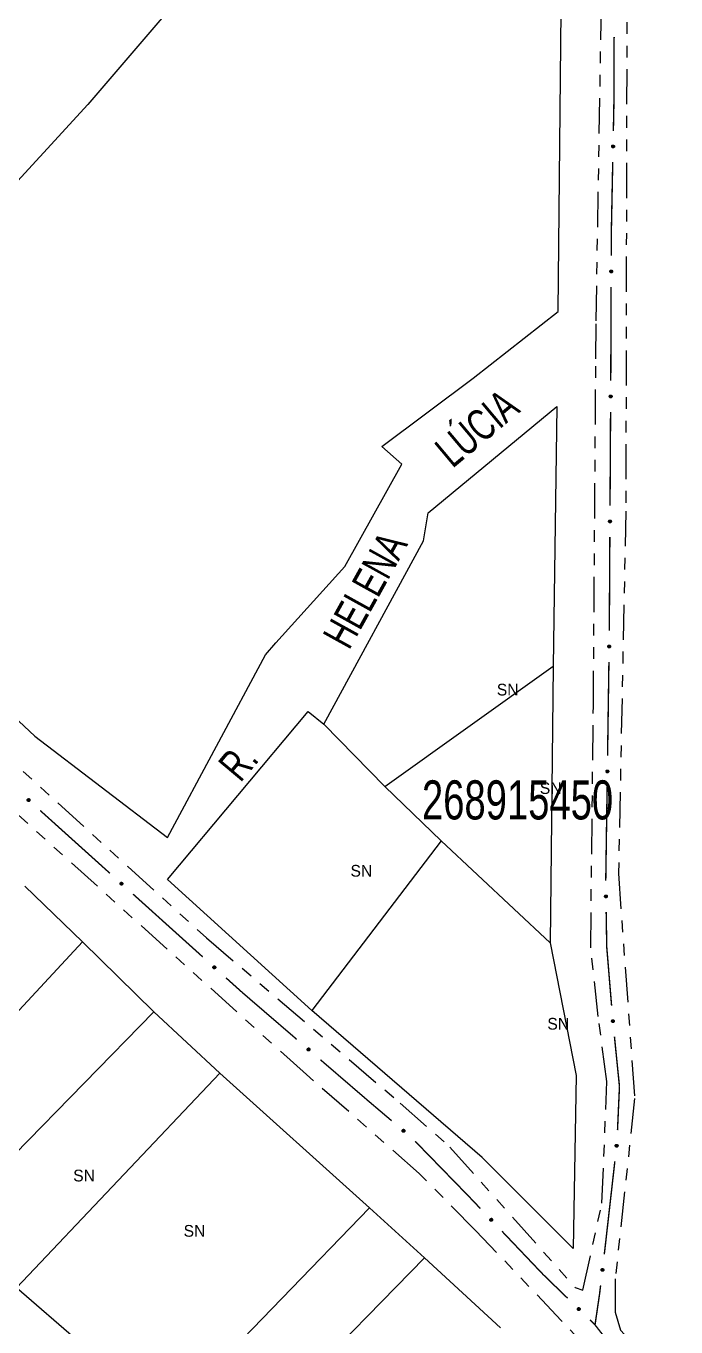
# Model space of a CAD drawing. Extents: x 207981 to 210201, y 4876477 to 4878908.
# Drawn here: x 208977.6 to 209060.8, y 4877915.5 to 4878082 of the extents above; entities that cross this region are included whole.
import ezdxf
from ezdxf.enums import TextEntityAlignment as Align

# ---------------------------------------------------------------- set-up
doc = ezdxf.new("R2010")
doc.units = 0
doc.header["$LTSCALE"] = 1.5
doc.header["$MEASUREMENT"] = 0
doc.linetypes.add('TRACO_25', pattern=[8, 3, -1, 1, -1, 1, -1])
for name, color, linetype in [('CD_MALHA_LOTES', 7, 'CONTINUOUS'), ('CD_TXT_QUADRA', 255, 'CONTINUOUS'), ('RU-QUADRA', 210, 'CONTINUOUS'), ('SV-EIXO-RUA-N-PAV', 6, 'CONTINUOUS'), ('SV-RUA-NAO-PAV', 7, 'CONTINUOUS'), ('SV-TXT-RUA-N-PAV', 7, 'CONTINUOUS'), ('Th_NmrPort', 1, 'CONTINUOUS')]:
    doc.layers.add(name, color=color, linetype=linetype)
doc.styles.add('ARIAL', font='ARIAL.SHX')

msp = doc.modelspace()

# ---------------------------------------------------------------- linework, layer by layer
at = {"layer": 'CD_MALHA_LOTES', "linetype": 'Continuous', "flags": 128}
for points in [[(209029.097044, 4878019.731572), (209045.540853, 4878033.322117)], [(209045.540853, 4878033.322117), (209045.090338, 4878000.096612)], [(209028.496357, 4878016.127449), (209029.097044, 4878019.731572)], [(209015.731756, 4877992.66311), (209028.496357, 4878016.127449)], [(209023.540688, 4877984.704006), (209045.090338, 4878000.096612)], [(209045.090338, 4878000.096612), (209044.714908, 4877964.693617)], [(208995.721367, 4877972.802893), (209013.704437, 4877994.277456)], [(209013.704437, 4877994.277456), (209015.731756, 4877992.66311)], [(209023.540688, 4877984.704006), (209015.731756, 4877992.66311)], [(209023.540688, 4877984.704006), (209030.748933, 4877977.758561)], [(209030.748933, 4877977.758561), (209014.192495, 4877956.021197)], [(209044.714908, 4877964.693617), (209030.748933, 4877977.758561)], [(208977.469169, 4877971.952556), (208984.859466, 4877964.793206)], [(209014.192495, 4877956.021197), (208995.721367, 4877972.802893)], [(208958.300586, 4877936.213542), (208984.859466, 4877964.793206)], [(208984.859466, 4877964.793206), (208993.981864, 4877955.844018)], [(209044.714908, 4877964.693617), (209048.018687, 4877947.724207)], [(208967.192037, 4877928.476824), (208993.981864, 4877955.844018)], [(208993.981864, 4877955.844018), (209002.411422, 4877947.991828)], [(209047.643258, 4877925.57387), (209036.004945, 4877937.212183), (209014.192495, 4877956.021197)], [(209002.411422, 4877947.991828), (208976.412946, 4877920.507671)], [(209002.411422, 4877947.991828), (209021.59504, 4877930.783479)], [(209048.018687, 4877947.724207), (209047.643258, 4877925.57387)], [(208995.103778, 4877904.354155), (208999.128319, 4877907.556466), (209021.59504, 4877930.783479)], [(209021.59504, 4877930.783479), (209028.600397, 4877924.361902)], [(209002.579622, 4877897.893171), (209012.184401, 4877907.556294), (209028.600397, 4877924.361902)], [(209028.600397, 4877924.361902), (209038.330059, 4877915.410613)], [(208984.388961, 4877913.614415), (208976.412946, 4877920.507671)]]:
    msp.add_lwpolyline(points, dxfattribs=at)
at = {"layer": 'RU-QUADRA', "linetype": 'Continuous', "flags": 128}
for points in [[(209034.710451, 4878131.411255), (209008.014414, 4878097.774294), (209004.203863, 4878094.478996), (208995.259212, 4878083.355545), (208985.532027, 4878072.008306), (208973.187206, 4878058.587853), (208965.253882, 4878050.326718), (208940.812497, 4878026.614502), (208962.477504, 4878006.318376), (208978.726088, 4877991.12131), (208995.735186, 4877978.181443), (209008.265995, 4878001.533491), (209009.587908, 4878003.102128), (209018.419409, 4878012.851438), (209025.707871, 4878025.93689), (209023.145094, 4878028.221), (209034.857508, 4878036.984071), (209045.720746, 4878045.492379), (209046.265666, 4878101.143647), (209046.46581, 4878121.58382)], [(209045.540853, 4878033.322117), (209045.090338, 4878000.096612), (209044.714908, 4877964.693617), (209048.018687, 4877947.724207), (209047.643258, 4877925.57387), (209036.004945, 4877937.212183), (209014.192495, 4877956.021197), (208995.721367, 4877972.802893), (209013.704437, 4877994.277456), (209015.731756, 4877992.66311), (209028.496357, 4878016.127449), (209029.097044, 4878019.731572)]]:
    msp.add_lwpolyline(points, close=True, dxfattribs=at)
msp.add_lwpolyline([(209038.330059, 4877915.410613), (209028.600397, 4877924.361902), (209021.59504, 4877930.783479), (209002.411422, 4877947.991828), (208993.981864, 4877955.844018), (208984.859466, 4877964.793206), (208977.469169, 4877971.952556)], dxfattribs=at)
at = {"layer": 'SV-EIXO-RUA-N-PAV', "const_width": 0.18}
for points in [[(209052.882743, 4878080.619486), (209052.85137, 4878072.619548)], [(209052.848348, 4878071.8488), (209052.783776, 4878068.620199)], [(209052.85137, 4878072.619548), (209052.848348, 4878071.8488)], [(209052.703792, 4878064.620999), (209052.523828, 4878055.622799)], [(209052.522408, 4878055.551833), (209052.5116, 4878052.622833)], [(209052.523828, 4878055.622799), (209052.522408, 4878055.551833)], [(209052.49684, 4878048.62286), (209052.45994, 4878038.622928)], [(209052.45994, 4878038.622928), (209052.45722, 4878037.885921)], [(209052.45722, 4878037.885921), (209052.449976, 4878036.622954)], [(209052.427032, 4878032.62302), (209052.358199, 4878020.623217)], [(209052.335255, 4878016.623283), (209052.266423, 4878004.62348)], [(209052.215827, 4878000.623825), (209052.042291, 4877988.62508)], [(209051.984446, 4877984.625498), (209051.81091, 4877972.626753)], [(208985.867813, 4877975.827071), (208979.430056, 4877981.625051)], [(208986.117611, 4877975.602044), (208985.867813, 4877975.827071)], [(208988.346561, 4877973.594115), (208986.117611, 4877975.602044)], [(209000.234299, 4877962.885161), (208991.318496, 4877970.916877)], [(209051.86364, 4877968.627264), (209051.928148, 4877964.627784)], [(209051.928148, 4877964.627784), (209051.935718, 4877964.158443)], [(209051.935718, 4877964.158443), (209052.556816, 4877956.653502)], [(209005.261204, 4877958.356722), (209003.206234, 4877960.207923)], [(209005.438691, 4877958.203976), (209005.261204, 4877958.356722)], [(209012.260313, 4877952.333247), (209005.438691, 4877958.203976)], [(209052.923123, 4877952.67047), (209053.524727, 4877946.700707)], [(209021.395201, 4877944.471707), (209015.292146, 4877949.724034)], [(209053.565414, 4877946.296967), (209053.313678, 4877940.708418)], [(209053.524727, 4877946.700707), (209053.565414, 4877946.296967)], [(209022.117957, 4877943.858205), (209021.395201, 4877944.471707)], [(209024.405087, 4877941.916804), (209022.117957, 4877943.858205)], [(209034.237211, 4877932.281575), (209027.416093, 4877939.287048)], [(209052.974796, 4877936.725035), (209051.848994, 4877926.788609)], [(209034.390399, 4877932.120545), (209034.237211, 4877932.281575)], [(209035.768887, 4877930.671486), (209034.390399, 4877932.120545)], [(209043.787234, 4877922.242644), (209038.525863, 4877927.773369)], [(209051.740154, 4877925.827976), (209051.618791, 4877924.801907)], [(209051.848994, 4877926.788609), (209051.740154, 4877925.827976)], [(209044.050198, 4877921.987414), (209043.787234, 4877922.242644)], [(209046.920521, 4877919.201513), (209044.050198, 4877921.987414)], [(209051.148948, 4877920.829597), (209051.031487, 4877919.83652)], [(209051.023087, 4877919.765505), (209050.449682, 4877915.879087)], [(209051.031487, 4877919.83652), (209051.023087, 4877919.765505)], [(209050.436397, 4877915.789045), (209049.790843, 4877916.415611)], [(209050.449682, 4877915.879087), (209050.436397, 4877915.789045)], [(209050.497884, 4877915.709707), (209050.436397, 4877915.789045)], [(209052.45722, 4877913.18153), (209050.497884, 4877915.709707)]]:
    msp.add_lwpolyline(points, dxfattribs=at)
at = {"layer": 'SV-EIXO-RUA-N-PAV'}
for points in [[(209052.856715, 4878066.76205), (209052.891097, 4878066.727265), (209052.913533, 4878066.690339), (209052.923381, 4878066.654155), (209052.923746, 4878066.619911), (209052.920174, 4878066.584835), (209052.908771, 4878066.550267), (209052.887615, 4878066.514702), (209052.852964, 4878066.479968), (209052.813626, 4878066.459471), (209052.778668, 4878066.447918), (209052.742982, 4878066.445481), (209052.708966, 4878066.449522), (209052.67345, 4878066.462554), (209052.637618, 4878066.484345), (209052.603535, 4878066.520034), (209052.581788, 4878066.556386), (209052.573181, 4878066.591635), (209052.570958, 4878066.627527), (209052.575034, 4878066.663293), (209052.586424, 4878066.697162), (209052.608429, 4878066.733199), (209052.644099, 4878066.766372), (209052.680108, 4878066.788477), (209052.715227, 4878066.797576), (209052.750612, 4878066.798969), (209052.785836, 4878066.795814), (209052.821063, 4878066.785797), (209052.856715, 4878066.76205)], [(209052.61483, 4878050.76612), (209052.649774, 4878050.7319), (209052.672809, 4878050.695345), (209052.683247, 4878050.659326), (209052.68417, 4878050.625093), (209052.681171, 4878050.589964), (209052.670332, 4878050.555213), (209052.64976, 4878050.519309), (209052.615679, 4878050.484015), (209052.576681, 4878050.462878), (209052.541916, 4878050.450757), (209052.506275, 4878050.447738), (209052.472197, 4878050.451224), (209052.436473, 4878050.463676), (209052.400291, 4878050.484879), (209052.36563, 4878050.520007), (209052.343293, 4878050.556), (209052.334112, 4878050.591104), (209052.331305, 4878050.626955), (209052.334797, 4878050.662782), (209052.345633, 4878050.696832), (209052.367047, 4878050.733224), (209052.402172, 4878050.766974), (209052.437816, 4878050.789663), (209052.472782, 4878050.799334), (209052.508139, 4878050.801304), (209052.54341, 4878050.798723), (209052.578795, 4878050.789283), (209052.61483, 4878050.76612)], [(209052.549407, 4878034.766033), (209052.584281, 4878034.731743), (209052.607241, 4878034.69514), (209052.617604, 4878034.6591), (209052.618458, 4878034.624865), (209052.615387, 4878034.589742), (209052.604477, 4878034.555014), (209052.583831, 4878034.519152), (209052.549679, 4878034.483927), (209052.510637, 4878034.462871), (209052.475847, 4878034.45082), (209052.4402, 4878034.447875), (209052.40613, 4878034.45143), (209052.370431, 4878034.463955), (209052.334292, 4878034.485233), (209052.299704, 4878034.520432), (209052.27744, 4878034.55647), (209052.268331, 4878034.591593), (209052.265597, 4878034.627449), (209052.269163, 4878034.663269), (209052.280068, 4878034.697297), (209052.301557, 4878034.733645), (209052.336751, 4878034.767323), (209052.372441, 4878034.789939), (209052.407427, 4878034.799538), (209052.442788, 4878034.801436), (209052.478053, 4878034.798783), (209052.513419, 4878034.78927), (209052.549407, 4878034.766033)], [(209052.45763, 4878018.766297), (209052.492504, 4878018.732006), (209052.515464, 4878018.695404), (209052.525828, 4878018.659364), (209052.526681, 4878018.625128), (209052.52361, 4878018.590005), (209052.5127, 4878018.555277), (209052.492054, 4878018.519415), (209052.457902, 4878018.48419), (209052.41886, 4878018.463134), (209052.384071, 4878018.451083), (209052.348423, 4878018.448138), (209052.314353, 4878018.451693), (209052.278654, 4878018.464218), (209052.242516, 4878018.485496), (209052.207927, 4878018.520695), (209052.185663, 4878018.556733), (209052.176555, 4878018.591856), (209052.17382, 4878018.627712), (209052.177386, 4878018.663532), (209052.188291, 4878018.69756), (209052.20978, 4878018.733908), (209052.244974, 4878018.767586), (209052.280664, 4878018.790202), (209052.31565, 4878018.799802), (209052.351011, 4878018.801699), (209052.386277, 4878018.799046), (209052.421643, 4878018.789533), (209052.45763, 4878018.766297)], [(209052.356896, 4878002.76569), (209052.391469, 4878002.731096), (209052.414109, 4878002.694295), (209052.424158, 4878002.658166), (209052.424713, 4878002.623924), (209052.421335, 4878002.588829), (209052.410123, 4878002.554198), (209052.389165, 4878002.518517), (209052.354706, 4878002.483592), (209052.315483, 4878002.462877), (209052.280589, 4878002.45113), (209052.244917, 4878002.448496), (209052.210879, 4878002.452349), (209052.175291, 4878002.465185), (209052.13934, 4878002.486777), (209052.10506, 4878002.522276), (209052.083111, 4878002.558507), (209052.074309, 4878002.593708), (209052.071888, 4878002.629587), (209052.075766, 4878002.665375), (209052.086968, 4878002.699306), (209052.108773, 4878002.735465), (209052.144259, 4878002.768835), (209052.180145, 4878002.791138), (209052.215214, 4878002.800432), (209052.25059, 4878002.802021), (209052.285831, 4878002.799061), (209052.321113, 4878002.78924), (209052.356896, 4878002.76569)], [(209052.125515, 4877986.767363), (209052.160089, 4877986.732769), (209052.182729, 4877986.695968), (209052.192777, 4877986.659839), (209052.193332, 4877986.625597), (209052.189954, 4877986.590502), (209052.178742, 4877986.555871), (209052.157784, 4877986.52019), (209052.123325, 4877986.485265), (209052.084102, 4877986.46455), (209052.049208, 4877986.452803), (209052.013536, 4877986.450169), (209051.979499, 4877986.454022), (209051.94391, 4877986.466858), (209051.907959, 4877986.48845), (209051.873679, 4877986.523949), (209051.85173, 4877986.56018), (209051.842929, 4877986.595381), (209051.840507, 4877986.63126), (209051.844385, 4877986.667048), (209051.855587, 4877986.700979), (209051.877392, 4877986.737138), (209051.912878, 4877986.770508), (209051.948765, 4877986.792812), (209051.983833, 4877986.802105), (209052.019209, 4877986.803694), (209052.05445, 4877986.800734), (209052.089732, 4877986.790913), (209052.125515, 4877986.767363)], [(208977.977023, 4877982.78554), (208977.928222, 4877982.782294), (208977.885617, 4877982.789484), (208977.851808, 4877982.805708), (208977.82567, 4877982.827835), (208977.801479, 4877982.853484), (208977.782796, 4877982.884725), (208977.769739, 4877982.923992), (208977.76614, 4877982.972922), (208977.776373, 4877983.016083), (208977.790506, 4877983.050081), (208977.81201, 4877983.078664), (208977.83732, 4877983.101746), (208977.870413, 4877983.120081), (208977.910335, 4877983.132924), (208977.959624, 4877983.135353), (208978.001345, 4877983.128018), (208978.033635, 4877983.111466), (208978.062234, 4877983.089666), (208978.086617, 4877983.063184), (208978.10478, 4877983.032412), (208978.117639, 4877982.992194), (208978.119391, 4877982.943513), (208978.11255, 4877982.901818), (208978.096457, 4877982.869305), (208978.07436, 4877982.841632), (208978.04893, 4877982.817056), (208978.018308, 4877982.796967), (208977.977023, 4877982.78554)], [(208989.865603, 4877972.077541), (208989.816802, 4877972.074301), (208989.774197, 4877972.081496), (208989.74039, 4877972.097725), (208989.714255, 4877972.119855), (208989.690068, 4877972.145507), (208989.671388, 4877972.176749), (208989.658336, 4877972.216018), (208989.654742, 4877972.264949), (208989.664981, 4877972.308109), (208989.679118, 4877972.342104), (208989.700625, 4877972.370685), (208989.725938, 4877972.393765), (208989.759033, 4877972.412095), (208989.798957, 4877972.424933), (208989.848247, 4877972.427356), (208989.889967, 4877972.420016), (208989.922254, 4877972.40346), (208989.950851, 4877972.381657), (208989.97523, 4877972.355172), (208989.99339, 4877972.324398), (208990.006244, 4877972.284178), (208990.00799, 4877972.235497), (208990.001145, 4877972.193803), (208989.985047, 4877972.161291), (208989.962947, 4877972.133621), (208989.937513, 4877972.109049), (208989.906889, 4877972.088963), (208989.865603, 4877972.077541)], [(209051.939135, 4877970.772441), (209051.97475, 4877970.738921), (209051.998505, 4877970.702829), (209052.009654, 4877970.667024), (209052.011256, 4877970.632816), (209052.008953, 4877970.597634), (209051.998806, 4877970.562676), (209051.978949, 4877970.526371), (209051.945574, 4877970.490408), (209051.907002, 4877970.468503), (209051.872484, 4877970.455695), (209051.83691, 4877970.45197), (209051.80277, 4877970.45478), (209051.766806, 4877970.466522), (209051.730211, 4877970.487004), (209051.694861, 4877970.521439), (209051.671815, 4877970.556982), (209051.661941, 4877970.591897), (209051.658423, 4877970.627685), (209051.661205, 4877970.663574), (209051.671363, 4877970.697833), (209051.692052, 4877970.734641), (209051.726502, 4877970.769081), (209051.761689, 4877970.792472), (209051.796456, 4877970.802834), (209051.831768, 4877970.805503), (209051.867083, 4877970.803623), (209051.902648, 4877970.794885), (209051.939135, 4877970.772441)], [(209001.753341, 4877961.368587), (209001.70454, 4877961.365348), (209001.661935, 4877961.372542), (209001.628128, 4877961.388771), (209001.601993, 4877961.410901), (209001.577805, 4877961.436553), (209001.559125, 4877961.467796), (209001.546073, 4877961.507064), (209001.54248, 4877961.555995), (209001.552719, 4877961.599155), (209001.566856, 4877961.633151), (209001.588363, 4877961.661731), (209001.613676, 4877961.684811), (209001.646771, 4877961.703141), (209001.686695, 4877961.71598), (209001.735984, 4877961.718402), (209001.777704, 4877961.711062), (209001.809992, 4877961.694507), (209001.838588, 4877961.672703), (209001.862968, 4877961.646219), (209001.881128, 4877961.615444), (209001.893982, 4877961.575224), (209001.895728, 4877961.526543), (209001.888882, 4877961.484849), (209001.872785, 4877961.452338), (209001.850685, 4877961.424668), (209001.825251, 4877961.400095), (209001.794627, 4877961.38001), (209001.753341, 4877961.368587)], [(209052.817708, 4877954.814385), (209052.856019, 4877954.783983), (209052.882729, 4877954.75002), (209052.896854, 4877954.715281), (209052.90133, 4877954.681329), (209052.901998, 4877954.646078), (209052.894831, 4877954.61039), (209052.878101, 4877954.572541), (209052.847874, 4877954.533896), (209052.811284, 4877954.508821), (209052.777967, 4877954.493151), (209052.742832, 4877954.486444), (209052.708577, 4877954.486369), (209052.671752, 4877954.495041), (209052.633562, 4877954.512369), (209052.595438, 4877954.543704), (209052.569481, 4877954.57718), (209052.556701, 4877954.61114), (209052.550183, 4877954.646505), (209052.549932, 4877954.682501), (209052.55717, 4877954.717493), (209052.574686, 4877954.755913), (209052.606113, 4877954.793131), (209052.639205, 4877954.819402), (209052.672977, 4877954.832655), (209052.707938, 4877954.838289), (209052.743286, 4877954.839389), (209052.779461, 4877954.833677), (209052.817708, 4877954.814385)], [(209013.813327, 4877950.85148), (209013.764612, 4877950.847136), (209013.721856, 4877950.853363), (209013.68769, 4877950.868822), (209013.66106, 4877950.890354), (209013.636297, 4877950.915451), (209013.616914, 4877950.946263), (209013.602976, 4877950.985225), (209013.598275, 4877951.034063), (209013.607533, 4877951.077443), (209013.620896, 4877951.11175), (209013.64175, 4877951.140811), (209013.666534, 4877951.164458), (209013.699205, 4877951.183534), (209013.738827, 4877951.197274), (209013.788049, 4877951.200812), (209013.829925, 4877951.194419), (209013.86258, 4877951.1786), (209013.891663, 4877951.15745), (209013.916636, 4877951.131524), (209013.935489, 4877951.10117), (209013.94925, 4877951.061251), (209013.952099, 4877951.012622), (209013.9462, 4877950.970784), (209013.930843, 4877950.937916), (209013.909376, 4877950.909752), (209013.884506, 4877950.884609), (209013.854344, 4877950.863835), (209013.813327, 4877950.85148)], [(209025.968142, 4877940.445633), (209025.919457, 4877940.440958), (209025.87666, 4877940.446894), (209025.842389, 4877940.46212), (209025.815613, 4877940.483471), (209025.790681, 4877940.508399), (209025.771088, 4877940.539078), (209025.756886, 4877940.577945), (209025.751852, 4877940.626749), (209025.760815, 4877940.670192), (209025.773945, 4877940.704589), (209025.794601, 4877940.733791), (209025.819223, 4877940.757606), (209025.851763, 4877940.776903), (209025.891292, 4877940.790912), (209025.940489, 4877940.794785), (209025.982407, 4877940.788677), (209026.015168, 4877940.77308), (209026.044394, 4877940.752128), (209026.069544, 4877940.726373), (209026.088602, 4877940.696148), (209026.102635, 4877940.656323), (209026.105815, 4877940.607715), (209026.1002, 4877940.565837), (209026.085067, 4877940.532866), (209026.063792, 4877940.504557), (209026.039093, 4877940.479246), (209026.009074, 4877940.458267), (209025.968142, 4877940.445633)], [(209053.325513, 4877938.842694), (209053.356522, 4877938.804873), (209053.375439, 4877938.766026), (209053.381891, 4877938.729085), (209053.379081, 4877938.694955), (209053.372273, 4877938.660361), (209053.357714, 4877938.626998), (209053.333354, 4877938.593548), (209053.295632, 4877938.562175), (209053.254564, 4877938.545412), (209053.218685, 4877938.537149), (209053.182927, 4877938.53803), (209053.149432, 4877938.545206), (209053.115276, 4877938.561475), (209053.081619, 4877938.586493), (209053.05099, 4877938.625187), (209053.032706, 4877938.663399), (209053.027403, 4877938.699294), (209053.028517, 4877938.735237), (209053.035891, 4877938.770471), (209053.05037, 4877938.803139), (209053.075621, 4877938.836981), (209053.114213, 4877938.866705), (209053.152116, 4877938.885377), (209053.187927, 4877938.891182), (209053.223288, 4877938.889289), (209053.258068, 4877938.882883), (209053.292215, 4877938.869644), (209053.325513, 4877938.842694)], [(209037.166649, 4877929.042455), (209037.117744, 4877929.042982), (209037.075819, 4877929.053436), (209037.043362, 4877929.072219), (209037.019009, 4877929.096296), (209036.996868, 4877929.123734), (209036.980649, 4877929.156322), (209036.970659, 4877929.196479), (209036.970844, 4877929.245542), (209036.984376, 4877929.287785), (209037.001088, 4877929.320591), (209037.024732, 4877929.347431), (209037.051747, 4877929.368493), (209037.086155, 4877929.384221), (209037.126949, 4877929.393947), (209037.176279, 4877929.392567), (209037.21731, 4877929.382037), (209037.248227, 4877929.363044), (209037.275059, 4877929.339104), (209037.297327, 4877929.310821), (209037.313064, 4877929.27874), (209037.322783, 4877929.237649), (209037.320776, 4877929.188978), (209037.31074, 4877929.147935), (209037.292187, 4877929.116759), (209037.268022, 4877929.090873), (209037.240772, 4877929.068332), (209037.208692, 4877929.050664), (209037.166649, 4877929.042455)], [(209051.510065, 4877922.945508), (209051.540888, 4877922.907535), (209051.559613, 4877922.868595), (209051.565884, 4877922.831623), (209051.562906, 4877922.797507), (209051.555928, 4877922.762947), (209051.541206, 4877922.729656), (209051.516681, 4877922.696326), (209051.478806, 4877922.665139), (209051.437656, 4877922.648578), (209051.401737, 4877922.640491), (209051.365984, 4877922.641548), (209051.332524, 4877922.648889), (209051.298449, 4877922.665325), (209051.264915, 4877922.690508), (209051.234477, 4877922.729352), (209051.216381, 4877922.767653), (209051.211254, 4877922.803574), (209051.212545, 4877922.839511), (209051.220091, 4877922.874708), (209051.234731, 4877922.907304), (209051.260148, 4877922.941022), (209051.298885, 4877922.970557), (209051.336879, 4877922.989042), (209051.372719, 4877922.994671), (209051.408071, 4877922.992604), (209051.442819, 4877922.986027), (209051.4769, 4877922.972621), (209051.510065, 4877922.945508)], [(209048.382116, 4877917.6295), (209048.333228, 4877917.628078), (209048.290921, 4877917.636852), (209048.257741, 4877917.654326), (209048.232446, 4877917.677413), (209048.20923, 4877917.703947), (209048.191724, 4877917.735862), (209048.180142, 4877917.775589), (209048.17837, 4877917.82462), (209048.190207, 4877917.867369), (209048.205598, 4877917.900815), (209048.228153, 4877917.928577), (209048.254307, 4877917.950699), (209048.288061, 4877917.967786), (209048.328434, 4877917.979131), (209048.37778, 4877917.979719), (209048.419198, 4877917.970832), (209048.450848, 4877917.953088), (209048.478614, 4877917.930236), (209048.501991, 4877917.902863), (209048.518995, 4877917.871435), (209048.530344, 4877917.830764), (209048.530279, 4877917.782052), (209048.521887, 4877917.740642), (209048.504592, 4877917.708751), (209048.481478, 4877917.681922), (209048.455148, 4877917.658312), (209048.423799, 4877917.639379), (209048.382116, 4877917.6295)]]:
    msp.add_lwpolyline(points, close=True, dxfattribs=at)
for points in [[(209052.575034, 4878066.663293), (209052.581788, 4878066.556386)], [(209052.581278, 4878066.675875), (209052.592301, 4878066.544634)], [(209052.586424, 4878066.697162), (209052.603535, 4878066.520034)], [(209052.599695, 4878066.709627), (209052.620268, 4878066.509955)], [(209052.608429, 4878066.733199), (209052.637618, 4878066.484345)], [(209052.627717, 4878066.745916), (209052.655083, 4878066.476504)], [(209052.644099, 4878066.766372), (209052.67345, 4878066.462554)], [(209052.661059, 4878066.775275), (209052.690254, 4878066.460788)], [(209052.680108, 4878066.788477), (209052.708966, 4878066.449522)], [(209052.696829, 4878066.789572), (209052.725533, 4878066.450529)], [(209052.715227, 4878066.797576), (209052.742982, 4878066.445481)], [(209052.732436, 4878066.795684), (209052.758248, 4878066.448509)], [(209052.750612, 4878066.798969), (209052.778668, 4878066.447918)], [(209052.769244, 4878066.793583), (209052.798029, 4878066.458632)], [(209052.785836, 4878066.795814), (209052.813626, 4878066.459471)], [(209052.803214, 4878066.786079), (209052.833827, 4878066.474294)], [(209052.821063, 4878066.785797), (209052.852964, 4878066.479968)], [(209052.837074, 4878066.773119), (209052.868479, 4878066.500897)], [(209052.856715, 4878066.76205), (209052.887615, 4878066.514702)], [(209052.874673, 4878066.742342), (209052.89792, 4878066.539887)], [(209052.891097, 4878066.727265), (209052.908771, 4878066.550267)], [(209052.903977, 4878066.706271), (209052.913663, 4878066.576421)], [(209052.913533, 4878066.690339), (209052.920174, 4878066.584835)], [(209052.334797, 4878050.662782), (209052.343293, 4878050.556)], [(209052.340834, 4878050.675465), (209052.353996, 4878050.544422)], [(209052.345633, 4878050.696832), (209052.36563, 4878050.520007)], [(209052.358699, 4878050.709512), (209052.382525, 4878050.510203)], [(209052.367047, 4878050.733224), (209052.400291, 4878050.484879)], [(209052.386125, 4878050.746254), (209052.417881, 4878050.477324)], [(209052.402172, 4878050.766974), (209052.436473, 4878050.463676)], [(209052.418984, 4878050.776152), (209052.453303, 4878050.462183)], [(209052.437816, 4878050.789663), (209052.472197, 4878050.451224)], [(209052.454517, 4878050.791031), (209052.488746, 4878050.452501)], [(209052.472782, 4878050.799334), (209052.506275, 4878050.447738)], [(209052.490019, 4878050.797722), (209052.521489, 4878050.451015)], [(209052.508139, 4878050.801304), (209052.541916, 4878050.450757)], [(209052.526856, 4878050.796222), (209052.5611, 4878050.461785)], [(209052.54341, 4878050.798723), (209052.576681, 4878050.462878)], [(209052.560944, 4878050.789274), (209052.596638, 4878050.478029)], [(209052.578795, 4878050.789283), (209052.615679, 4878050.484015)], [(209052.595011, 4878050.776867), (209052.630851, 4878050.505193)], [(209052.61483, 4878050.76612), (209052.64976, 4878050.519309)], [(209052.633107, 4878050.746707), (209052.659652, 4878050.544658)], [(209052.649774, 4878050.7319), (209052.670332, 4878050.555213)], [(209052.662995, 4878050.711119), (209052.674798, 4878050.581445)], [(209052.672809, 4878050.695345), (209052.681171, 4878050.589964)], [(209052.269163, 4878034.663269), (209052.27744, 4878034.55647)], [(209052.275226, 4878034.67594), (209052.28812, 4878034.544869)], [(209052.280068, 4878034.697297), (209052.299704, 4878034.520432)], [(209052.29316, 4878034.70995), (209052.316578, 4878034.510593)], [(209052.301557, 4878034.733645), (209052.334292, 4878034.485233)], [(209052.320661, 4878034.746635), (209052.351868, 4878034.477641)], [(209052.336751, 4878034.767323), (209052.370431, 4878034.463955)], [(209052.353582, 4878034.776467), (209052.387258, 4878034.462428)], [(209052.372441, 4878034.789939), (209052.40613, 4878034.45143)], [(209052.389145, 4878034.791273), (209052.422681, 4878034.452673)], [(209052.407427, 4878034.799538), (209052.4402, 4878034.447875)], [(209052.424661, 4878034.797892), (209052.455421, 4878034.451121)], [(209052.442788, 4878034.801436), (209052.475847, 4878034.45082)], [(209052.461495, 4878034.796316), (209052.495054, 4878034.46181)], [(209052.478053, 4878034.798783), (209052.510637, 4878034.462871)], [(209052.495568, 4878034.789298), (209052.530625, 4878034.47798)], [(209052.513419, 4878034.78927), (209052.549679, 4878034.483927)], [(209052.52961, 4878034.776821), (209052.564894, 4878034.505075)], [(209052.549407, 4878034.766033), (209052.583831, 4878034.519152)], [(209052.567644, 4878034.746583), (209052.593775, 4878034.544481)], [(209052.584281, 4878034.731743), (209052.604477, 4878034.555014)], [(209052.597459, 4878034.710934), (209052.608996, 4878034.581236)], [(209052.607241, 4878034.69514), (209052.615387, 4878034.589742)], [(209052.177386, 4878018.663532), (209052.185663, 4878018.556733)], [(209052.183449, 4878018.676203), (209052.196343, 4878018.545133)], [(209052.188291, 4878018.69756), (209052.207927, 4878018.520695)], [(209052.201383, 4878018.710214), (209052.224802, 4878018.510856)], [(209052.20978, 4878018.733908), (209052.242516, 4878018.485496)], [(209052.228885, 4878018.746899), (209052.260091, 4878018.477904)], [(209052.244974, 4878018.767586), (209052.278654, 4878018.464218)], [(209052.261805, 4878018.77673), (209052.295482, 4878018.462691)], [(209052.280664, 4878018.790202), (209052.314353, 4878018.451693)], [(209052.297368, 4878018.791536), (209052.330904, 4878018.452936)], [(209052.31565, 4878018.799802), (209052.348423, 4878018.448138)], [(209052.332884, 4878018.798155), (209052.363644, 4878018.451384)], [(209052.351011, 4878018.801699), (209052.384071, 4878018.451083)], [(209052.369718, 4878018.796579), (209052.403277, 4878018.462073)], [(209052.386277, 4878018.799046), (209052.41886, 4878018.463134)], [(209052.403791, 4878018.789561), (209052.438848, 4878018.478243)], [(209052.421643, 4878018.789533), (209052.457902, 4878018.48419)], [(209052.437833, 4878018.777085), (209052.473117, 4878018.505338)], [(209052.45763, 4878018.766297), (209052.492054, 4878018.519415)], [(209052.475867, 4878018.746846), (209052.501999, 4878018.544744)], [(209052.492504, 4878018.732006), (209052.5127, 4878018.555277)], [(209052.505683, 4878018.711197), (209052.517219, 4878018.581499)], [(209052.515464, 4878018.695404), (209052.52361, 4878018.590005)], [(209052.075766, 4878002.665375), (209052.083111, 4878002.558507)], [(209052.081939, 4878002.677992), (209052.093689, 4878002.546814)], [(209052.086968, 4878002.699306), (209052.10506, 4878002.522276)], [(209052.10017, 4878002.711845), (209052.121848, 4878002.51229)], [(209052.108773, 4878002.735465), (209052.13934, 4878002.486777)], [(209052.12799, 4878002.748288), (209052.156848, 4878002.479032)], [(209052.144259, 4878002.768835), (209052.175291, 4878002.465185)], [(209052.161169, 4878002.777831), (209052.192105, 4878002.463511)], [(209052.180145, 4878002.791138), (209052.210879, 4878002.452349)], [(209052.19686, 4878002.792326), (209052.22744, 4878002.453447)], [(209052.215214, 4878002.800432), (209052.244917, 4878002.448496)], [(209052.232433, 4878002.798635), (209052.260166, 4878002.451609)], [(209052.25059, 4878002.802021), (209052.280589, 4878002.45113)], [(209052.269251, 4878002.796738), (209052.299891, 4878002.461952)], [(209052.285831, 4878002.799061), (209052.315483, 4878002.462877)], [(209052.303262, 4878002.789423), (209052.335601, 4878002.477811)], [(209052.321113, 4878002.78924), (209052.354706, 4878002.483592)], [(209052.337194, 4878002.77665), (209052.370105, 4878002.504606)], [(209052.356896, 4878002.76569), (209052.389165, 4878002.518517)], [(209052.374963, 4878002.746081), (209052.39933, 4878002.543758)], [(209052.391469, 4878002.731096), (209052.410123, 4878002.554198)], [(209052.404466, 4878002.710173), (209052.414871, 4878002.580379)], [(209052.414109, 4878002.694295), (209052.421335, 4878002.588829)], [(209051.844385, 4877986.667048), (209051.85173, 4877986.56018)], [(209051.850559, 4877986.679665), (209051.862308, 4877986.548487)], [(209051.855587, 4877986.700979), (209051.873679, 4877986.523949)], [(209051.868789, 4877986.713518), (209051.890467, 4877986.513963)], [(209051.877392, 4877986.737138), (209051.907959, 4877986.48845)], [(209051.896609, 4877986.749962), (209051.925467, 4877986.480705)], [(209051.912878, 4877986.770508), (209051.94391, 4877986.466858)], [(209051.929789, 4877986.779504), (209051.960724, 4877986.465184)], [(209051.948765, 4877986.792812), (209051.979499, 4877986.454022)], [(209051.96548, 4877986.793999), (209051.99606, 4877986.45512)], [(209051.983833, 4877986.802105), (209052.013536, 4877986.450169)], [(209052.001052, 4877986.800308), (209052.028785, 4877986.453282)], [(209052.019209, 4877986.803694), (209052.049208, 4877986.452803)], [(209052.037871, 4877986.798411), (209052.06851, 4877986.463625)], [(209052.05445, 4877986.800734), (209052.084102, 4877986.46455)], [(209052.071881, 4877986.791096), (209052.104221, 4877986.479485)], [(209052.089732, 4877986.790913), (209052.123325, 4877986.485265)], [(209052.105813, 4877986.778323), (209052.138725, 4877986.506279)], [(209052.125515, 4877986.767363), (209052.157784, 4877986.52019)], [(209052.143582, 4877986.747754), (209052.167949, 4877986.545431)], [(209052.160089, 4877986.732769), (209052.178742, 4877986.555871)], [(209052.173085, 4877986.711846), (209052.18349, 4877986.582053)], [(209052.182729, 4877986.695968), (209052.189954, 4877986.590502)], [(208978.018308, 4877982.796967), (208977.76614, 4877982.972922)], [(208977.977023, 4877982.78554), (208977.769739, 4877982.923992)], [(208977.998244, 4877982.793152), (208977.771817, 4877982.947496)], [(208978.030199, 4877982.810282), (208977.774367, 4877982.991108)], [(208978.04893, 4877982.817056), (208977.776373, 4877983.016083)], [(208977.950369, 4877982.784852), (208977.782044, 4877982.899722)], [(208977.928222, 4877982.782294), (208977.782796, 4877982.884725)], [(208978.058097, 4877982.831065), (208977.785943, 4877983.028428)], [(208978.07436, 4877982.841632), (208977.790506, 4877983.050081)], [(208977.903917, 4877982.786288), (208977.799376, 4877982.863913)], [(208977.885617, 4877982.789484), (208977.801479, 4877982.853484)], [(208978.083767, 4877982.857527), (208977.804313, 4877983.065137)], [(208978.096457, 4877982.869305), (208977.81201, 4877983.078664)], [(208978.102439, 4877982.888455), (208977.827243, 4877983.088558)], [(208978.11255, 4877982.901818), (208977.83732, 4877983.101746)], [(208978.115029, 4877982.924862), (208977.858083, 4877983.108528)], [(208978.119391, 4877982.943513), (208977.870413, 4877983.120081)], [(208978.114638, 4877982.969286), (208977.892978, 4877983.124846)], [(208978.117639, 4877982.992194), (208977.910335, 4877983.132924)], [(208978.105525, 4877983.01422), (208977.941055, 4877983.129292)], [(208978.10478, 4877983.032412), (208977.959624, 4877983.135353)], [(208978.092048, 4877983.05023), (208977.985579, 4877983.127755)], [(208978.086617, 4877983.063184), (208978.001345, 4877983.128018)], [(208989.906889, 4877972.088963), (208989.654742, 4877972.264949)], [(208989.865603, 4877972.077541), (208989.658336, 4877972.216018)], [(208989.886825, 4877972.085151), (208989.660417, 4877972.239522)], [(208989.918782, 4877972.102277), (208989.662972, 4877972.283134)], [(208989.937513, 4877972.109049), (208989.664981, 4877972.308109)], [(208989.838949, 4877972.076857), (208989.670638, 4877972.191747)], [(208989.816802, 4877972.074301), (208989.671388, 4877972.176749)], [(208989.946683, 4877972.123056), (208989.674552, 4877972.320452)], [(208989.962947, 4877972.133621), (208989.679118, 4877972.342104)], [(208989.792497, 4877972.078298), (208989.687965, 4877972.155936)], [(208989.774197, 4877972.081496), (208989.690068, 4877972.145507)], [(208989.972356, 4877972.149516), (208989.692927, 4877972.357159)], [(208989.985047, 4877972.161291), (208989.700625, 4877972.370685)], [(208989.991032, 4877972.180441), (208989.71586, 4877972.380578)], [(208990.001145, 4877972.193803), (208989.725938, 4877972.393765)], [(208990.003625, 4877972.216847), (208989.746702, 4877972.400544)], [(208990.00799, 4877972.235497), (208989.759033, 4877972.412095)], [(208990.00324, 4877972.261271), (208989.781599, 4877972.416857)], [(208990.006244, 4877972.284178), (208989.798957, 4877972.424933)], [(208989.994133, 4877972.306206), (208989.829676, 4877972.421297)], [(208989.99339, 4877972.324398), (208989.848247, 4877972.427356)], [(208989.98066, 4877972.342218), (208989.874201, 4877972.419755)], [(208989.97523, 4877972.355172), (208989.889967, 4877972.420016)], [(209051.661205, 4877970.663574), (209051.671815, 4877970.556982)], [(209051.666989, 4877970.676374), (209051.682745, 4877970.545617)], [(209051.671363, 4877970.697833), (209051.694861, 4877970.521439)], [(209051.684176, 4877970.710769), (209051.711947, 4877970.511971)], [(209051.692052, 4877970.734641), (209051.730211, 4877970.487004)], [(209051.710868, 4877970.748046), (209051.747948, 4877970.479799)], [(209051.726502, 4877970.769081), (209051.766806, 4877970.466522)], [(209051.743129, 4877970.77859), (209051.783663, 4877970.465363)], [(209051.761689, 4877970.792472), (209051.80277, 4877970.45478)], [(209051.77836, 4877970.79417), (209051.81929, 4877970.456385)], [(209051.796456, 4877970.802834), (209051.83691, 4877970.45197)], [(209051.813722, 4877970.801564), (209051.852056, 4877970.455548)], [(209051.831768, 4877970.805503), (209051.872484, 4877970.455695)], [(209051.850582, 4877970.800794), (209051.891446, 4877970.467101)], [(209051.867083, 4877970.803623), (209051.907002, 4877970.468503)], [(209051.8848, 4877970.794522), (209051.926655, 4877970.484046)], [(209051.902648, 4877970.794885), (209051.945574, 4877970.490408)], [(209051.919107, 4877970.782793), (209051.960324, 4877970.511883)], [(209051.939135, 4877970.772441), (209051.978949, 4877970.526371)], [(209051.957793, 4877970.753394), (209051.988337, 4877970.551911)], [(209051.97475, 4877970.738921), (209051.998806, 4877970.562676)], [(209051.988381, 4877970.718405), (209052.00275, 4877970.58899)], [(209051.998505, 4877970.702829), (209052.008953, 4877970.597634)], [(209001.794627, 4877961.38001), (209001.54248, 4877961.555995)], [(209001.753341, 4877961.368587), (209001.546073, 4877961.507064)], [(209001.774563, 4877961.376197), (209001.548154, 4877961.530569)], [(209001.806519, 4877961.393323), (209001.55071, 4877961.57418)], [(209001.825251, 4877961.400095), (209001.552719, 4877961.599155)], [(209001.726687, 4877961.367903), (209001.558376, 4877961.482793)], [(209001.70454, 4877961.365348), (209001.559125, 4877961.467796)], [(209001.834421, 4877961.414102), (209001.56229, 4877961.611498)], [(209001.850685, 4877961.424668), (209001.566856, 4877961.633151)], [(209001.680235, 4877961.369344), (209001.575703, 4877961.446982)], [(209001.661935, 4877961.372542), (209001.577805, 4877961.436553)], [(209001.860093, 4877961.440562), (209001.580665, 4877961.648205)], [(209001.872785, 4877961.452338), (209001.588363, 4877961.661731)], [(209001.87877, 4877961.471488), (209001.603597, 4877961.671624)], [(209001.888882, 4877961.484849), (209001.613676, 4877961.684811)], [(209001.891363, 4877961.507893), (209001.63444, 4877961.69159)], [(209001.895728, 4877961.526543), (209001.646771, 4877961.703141)], [(209001.890978, 4877961.552317), (209001.669337, 4877961.707903)], [(209001.893982, 4877961.575224), (209001.686695, 4877961.71598)], [(209001.881871, 4877961.597252), (209001.717414, 4877961.712344)], [(209001.881128, 4877961.615444), (209001.735984, 4877961.718402)], [(209001.868398, 4877961.633264), (209001.761939, 4877961.710801)], [(209001.862968, 4877961.646219), (209001.777704, 4877961.711062)], [(209052.549932, 4877954.682501), (209052.569481, 4877954.57718)], [(209052.554619, 4877954.695743), (209052.581329, 4877954.566777)], [(209052.55717, 4877954.717493), (209052.595438, 4877954.543704)], [(209052.568847, 4877954.731462), (209052.61326, 4877954.535709)], [(209052.574686, 4877954.755913), (209052.633562, 4877954.512369)], [(209052.592306, 4877954.770855), (209052.651843, 4877954.506683)], [(209052.606113, 4877954.793131), (209052.671752, 4877954.495041)], [(209052.62188, 4877954.804007), (209052.688647, 4877954.495306)], [(209052.639205, 4877954.819402), (209052.708577, 4877954.486369)], [(209052.655674, 4877954.822498), (209052.724903, 4877954.489359)], [(209052.672977, 4877954.832655), (209052.742832, 4877954.486444)], [(209052.690288, 4877954.832844), (209052.757623, 4877954.491285)], [(209052.707938, 4877954.838289), (209052.777967, 4877954.493151)], [(209052.727082, 4877954.83518), (209052.795901, 4877954.506114)], [(209052.743286, 4877954.839389), (209052.811284, 4877954.508821)], [(209052.761707, 4877954.831812), (209052.829558, 4877954.525963)], [(209052.779461, 4877954.833677), (209052.847874, 4877954.533896)], [(209052.796879, 4877954.823014), (209052.860762, 4877954.556537)], [(209052.817708, 4877954.814385), (209052.878101, 4877954.572541)], [(209052.837903, 4877954.796977), (209052.885305, 4877954.598781)], [(209052.856019, 4877954.783983), (209052.894831, 4877954.61039)], [(209052.871329, 4877954.764688), (209052.896545, 4877954.636943)], [(209052.882729, 4877954.75002), (209052.901998, 4877954.646078)], [(209013.854344, 4877950.863835), (209013.598275, 4877951.034063)], [(209013.813327, 4877950.85148), (209013.602976, 4877950.985225)], [(209013.834372, 4877950.859569), (209013.604524, 4877951.008771)], [(209013.865932, 4877950.877415), (209013.606091, 4877951.052429)], [(209013.884506, 4877950.884609), (209013.607533, 4877951.077443)], [(209013.786696, 4877950.850192), (209013.615825, 4877950.961239)], [(209013.893355, 4877950.898821), (209013.616822, 4877951.09)], [(209013.764612, 4877950.847136), (209013.616914, 4877950.946263)], [(209013.909376, 4877950.909752), (209013.620896, 4877951.11175)], [(209013.740224, 4877950.850581), (209013.633959, 4877950.92583)], [(209013.918422, 4877950.925855), (209013.63436, 4877951.127114)], [(209013.721856, 4877950.853363), (209013.636297, 4877950.915451)], [(209013.930843, 4877950.937916), (209013.64175, 4877951.140811)], [(209013.936393, 4877950.957196), (209013.656756, 4877951.151046)], [(209013.9462, 4877950.970784), (209013.666534, 4877951.164458)], [(209013.948158, 4877950.993878), (209013.687138, 4877951.171706)], [(209013.952099, 4877951.012622), (209013.699205, 4877951.183534)], [(209013.946767, 4877951.038282), (209013.721657, 4877951.188806)], [(209013.94925, 4877951.061251), (209013.738827, 4877951.197274)], [(209013.936643, 4877951.082999), (209013.769621, 4877951.194334)], [(209013.935489, 4877951.10117), (209013.788049, 4877951.200812)], [(209013.922358, 4877951.118696), (209013.814169, 4877951.193802)], [(209013.916636, 4877951.131524), (209013.829925, 4877951.194419)], [(209026.009074, 4877940.458267), (209025.751852, 4877940.626749)], [(209025.968142, 4877940.445633), (209025.756886, 4877940.577945)], [(209025.989131, 4877940.453865), (209025.758273, 4877940.6015)], [(209026.020569, 4877940.471925), (209025.759543, 4877940.645168)], [(209026.039093, 4877940.479246), (209025.760815, 4877940.670192)], [(209025.94152, 4877940.444164), (209025.769898, 4877940.554047)], [(209026.047846, 4877940.493517), (209025.770019, 4877940.682812)], [(209025.919457, 4877940.440958), (209025.771088, 4877940.539078)], [(209026.063792, 4877940.504557), (209025.773945, 4877940.704589)], [(209026.072728, 4877940.520721), (209025.787304, 4877940.720044)], [(209025.895046, 4877940.444237), (209025.788272, 4877940.518762)], [(209025.87666, 4877940.446894), (209025.790681, 4877940.508399)], [(209026.085067, 4877940.532866), (209025.794601, 4877940.733791)], [(209026.090485, 4877940.552184), (209025.809537, 4877940.744128)], [(209026.1002, 4877940.565837), (209025.819223, 4877940.757606)], [(209026.102001, 4877940.588944), (209025.839778, 4877940.764994)], [(209026.105815, 4877940.607715), (209025.851763, 4877940.776903)], [(209026.100308, 4877940.633338), (209025.87418, 4877940.782328)], [(209026.102635, 4877940.656323), (209025.891292, 4877940.790912)], [(209026.089881, 4877940.677985), (209025.922105, 4877940.788182)], [(209026.088602, 4877940.696148), (209025.940489, 4877940.794785)], [(209026.075353, 4877940.713584), (209025.966656, 4877940.787952)], [(209026.069544, 4877940.726373), (209025.982407, 4877940.788677)], [(209053.035891, 4877938.770471), (209053.032706, 4877938.663399)], [(209053.043273, 4877938.782421), (209053.042084, 4877938.650723)], [(209053.05037, 4877938.803139), (209053.05099, 4877938.625187)], [(209053.06474, 4877938.81432), (209053.066717, 4877938.613601)], [(209053.075621, 4877938.836981), (209053.081619, 4877938.586493)], [(209053.096004, 4877938.847856), (209053.098282, 4877938.577067)], [(209053.114213, 4877938.866705), (209053.115276, 4877938.561475)], [(209053.131924, 4877938.873997), (209053.131844, 4877938.558158)], [(209053.152116, 4877938.885377), (209053.149432, 4877938.545206)], [(209053.168866, 4877938.884918), (209053.166021, 4877938.544673)], [(209053.187927, 4877938.891182), (209053.182927, 4877938.53803)], [(209053.204886, 4877938.887703), (209053.198408, 4877938.539631)], [(209053.223288, 4877938.889289), (209053.218685, 4877938.537149)], [(209053.241341, 4877938.882199), (209053.238956, 4877938.546023)], [(209053.258068, 4877938.882883), (209053.254564, 4877938.545412)], [(209053.274469, 4877938.87158), (209053.276052, 4877938.558299)], [(209053.292215, 4877938.869644), (209053.295632, 4877938.562175)], [(209053.306982, 4877938.855537), (209053.31302, 4877938.581575)], [(209053.325513, 4877938.842694), (209053.333354, 4877938.593548)], [(209053.341566, 4877938.821407), (209053.345948, 4877938.617669)], [(209053.356522, 4877938.804873), (209053.357714, 4877938.626998)], [(209053.367401, 4877938.782775), (209053.36501, 4877938.652587)], [(209053.375439, 4877938.766026), (209053.372273, 4877938.660361)], [(209037.166649, 4877929.042455), (209036.970659, 4877929.196479)], [(209037.208692, 4877929.050664), (209036.970844, 4877929.245542)], [(209037.188394, 4877929.048408), (209036.974544, 4877929.219753)], [(209037.221575, 4877929.063022), (209036.98045, 4877929.263038)], [(209037.117744, 4877929.042982), (209036.980649, 4877929.156322)], [(209037.140022, 4877929.043824), (209036.981057, 4877929.171333)], [(209037.240772, 4877929.068332), (209036.984376, 4877929.287785)], [(209037.250993, 4877929.081591), (209036.994869, 4877929.299355)], [(209037.093819, 4877929.048838), (209036.995575, 4877929.134294)], [(209037.075819, 4877929.053436), (209036.996868, 4877929.123734)], [(209037.268022, 4877929.090873), (209037.001088, 4877929.320591)], [(209037.278627, 4877929.105996), (209037.016015, 4877929.334538)], [(209037.292187, 4877929.116759), (209037.024732, 4877929.347431)], [(209037.299629, 4877929.135392), (209037.040683, 4877929.356121)], [(209037.31074, 4877929.147935), (209037.051747, 4877929.368493)], [(209037.314988, 4877929.17072), (209037.072971, 4877929.373653)], [(209037.320776, 4877929.188978), (209037.086155, 4877929.384221)], [(209037.318024, 4877929.215041), (209037.109021, 4877929.387231)], [(209037.322783, 4877929.237649), (209037.126949, 4877929.393947)], [(209037.312404, 4877929.260544), (209037.157297, 4877929.387956)], [(209037.313064, 4877929.27874), (209037.176279, 4877929.392567)], [(209037.301744, 4877929.297487), (209037.201571, 4877929.382991)], [(209037.297327, 4877929.310821), (209037.21731, 4877929.382037)], [(209051.220091, 4877922.874708), (209051.216381, 4877922.767653)], [(209051.227533, 4877922.886622), (209051.225697, 4877922.754932)], [(209051.234731, 4877922.907304), (209051.234477, 4877922.729352)], [(209051.249155, 4877922.918415), (209051.250146, 4877922.717689)], [(209051.260148, 4877922.941022), (209051.264915, 4877922.690508)], [(209051.280585, 4877922.951797), (209051.281532, 4877922.681)], [(209051.298885, 4877922.970557), (209051.298449, 4877922.665325)], [(209051.316632, 4877922.977762), (209051.315001, 4877922.661927)], [(209051.336879, 4877922.989042), (209051.332524, 4877922.648889)], [(209051.353628, 4877922.9885), (209051.349111, 4877922.648274)], [(209051.372719, 4877922.994671), (209051.365984, 4877922.641548)], [(209051.389661, 4877922.991108), (209051.381472, 4877922.643072)], [(209051.408071, 4877922.992604), (209051.401737, 4877922.640491)], [(209051.426088, 4877922.985426), (209051.422052, 4877922.649265)], [(209051.442819, 4877922.986027), (209051.437656, 4877922.648578)], [(209051.459163, 4877922.974643), (209051.459207, 4877922.661359)], [(209051.4769, 4877922.972621), (209051.478806, 4877922.665139)], [(209051.491598, 4877922.958441), (209051.496289, 4877922.684453)], [(209051.510065, 4877922.945508), (209051.516681, 4877922.696326)], [(209051.526014, 4877922.924141), (209051.529394, 4877922.720384)], [(209051.540888, 4877922.907535), (209051.541206, 4877922.729656)], [(209051.551658, 4877922.885383), (209051.548627, 4877922.755209)], [(209051.559613, 4877922.868595), (209051.555928, 4877922.762947)], [(209048.423799, 4877917.639379), (209048.17837, 4877917.82462)], [(209048.382116, 4877917.6295), (209048.180142, 4877917.775589)], [(209048.403606, 4877917.636316), (209048.183095, 4877917.799)], [(209048.436178, 4877917.652242), (209048.187271, 4877917.842486)], [(209048.455148, 4877917.658312), (209048.190207, 4877917.867369)], [(209048.355455, 4877917.629807), (209048.191533, 4877917.750877)], [(209048.333228, 4877917.628078), (209048.191724, 4877917.735862)], [(209048.464832, 4877917.671969), (209048.20023, 4877917.879348)], [(209048.481478, 4877917.681922), (209048.205598, 4877917.900815)], [(209048.309089, 4877917.632975), (209048.207516, 4877917.714447)], [(209048.290921, 4877917.636852), (209048.20923, 4877917.703947)], [(209048.491471, 4877917.697455), (209048.219957, 4877917.915346)], [(209048.504592, 4877917.708751), (209048.228153, 4877917.928577)], [(209048.511285, 4877917.727665), (209048.243745, 4877917.937896)], [(209048.521887, 4877917.740642), (209048.254307, 4877917.950699)], [(209048.525223, 4877917.763577), (209048.275308, 4877917.956701)], [(209048.530279, 4877917.782052), (209048.288061, 4877917.967786)], [(209048.52649, 4877917.807985), (209048.310788, 4877917.971705)], [(209048.530344, 4877917.830764), (209048.328434, 4877917.979131)], [(209048.51906, 4877917.853227), (209048.358997, 4877917.974355)], [(209048.518995, 4877917.871435), (209048.37778, 4877917.979719)], [(209048.506936, 4877917.889715), (209048.403434, 4877917.971158)], [(209048.501991, 4877917.902863), (209048.419198, 4877917.970832)]]:
    msp.add_lwpolyline(points, dxfattribs=at)
at = {"layer": 'SV-RUA-NAO-PAV', "linetype": 'TRACO_25'}
for points in [[(208934.062796, 4878024.455508, 4.16106), (208948.590843, 4878012.869071, 3.936174), (208972.822036, 4877990.660837, 3.911186), (208990.643984, 4877974.463487, 3.911186), (209000.704067, 4877965.320452, 3.761261), (209025.51227, 4877944.169289, 3.484232), (209031.872977, 4877938.540855, 3.855432), (209047.896319, 4877920.567043, 3.855432), (209048.873558, 4877920.22284, 3.855432), (209051.319207, 4877931.356382, 3.855432), (209051.966721, 4877946.927365, 3.830685), (209050.849445, 4877955.266785, 3.756445), (209049.879995, 4877964.056831, 3.756445), (209050.225422, 4877995.018419, 3.904925), (209050.54436, 4878039.429987, 3.904925), (209050.579304, 4878044.295946, 3.880179), (209051.617709, 4878106.745861, 3.781192)], [(209054.510336, 4878088.521579, 3.607965), (209054.377985, 4878019.954922, 3.756445), (209053.434444, 4877973.547574, 4.003912), (209055.504488, 4877944.748816, 3.706952), (209053.018395, 4877921.69597, 3.830685), (209053.014875, 4877917.398088, 4.028659), (209053.676698, 4877915.103039, 4.028659), (209060.797199, 4877907.484426, 4.028659)], [(209054.452263, 4877907.484592, 3.781192), (209046.116409, 4877916.358889, 3.781192), (209035.203354, 4877927.815363, 3.607965), (209027.941078, 4877935.180761, 3.731699), (209013.507491, 4877947.821605, 3.711287), (208973.43579, 4877983.92504, 3.711287), (208946.825069, 4878008.434915, 3.986148), (208930.685288, 4878021.857425, 3.986148)]]:
    msp.add_polyline3d(points, dxfattribs=at)

# ---------------------------------------------------------------- texts
at = {"layer": 'CD_TXT_QUADRA', "style": 'ARIAL', "width": 0.7}
msp.add_text('268915450', height=5, dxfattribs=at).set_placement((209028.287384, 4877980.481773))
at = {"layer": 'SV-TXT-RUA-N-PAV', "style": 'ARIAL', "width": 0.7}
for s, rotation, p in [('LÚCIA', 40, (209032.187802, 4878025.334458, 5.439219)), ('HELENA', 61, (209018.963244, 4878002.052706, 5.018526)), ('R.', 50, (209005.052969, 4877985.105681, 5.010633))]:
    msp.add_text(s, height=4, rotation=rotation, dxfattribs=at).set_placement(p)
at = {"layer": 'Th_NmrPort', "color": 1}
for p in [(209037.864886, 4877997.097205), (209043.371895, 4877984.492272), (209019.141054, 4877973.906576), (209044.335208, 4877954.326098), (208983.652462, 4877934.898535), (208997.784826, 4877927.820323)]:
    msp.add_text('SN', height=1.5, dxfattribs=at).set_placement(p, align=Align.MIDDLE_LEFT)

doc.saveas('drawing.dxf')
